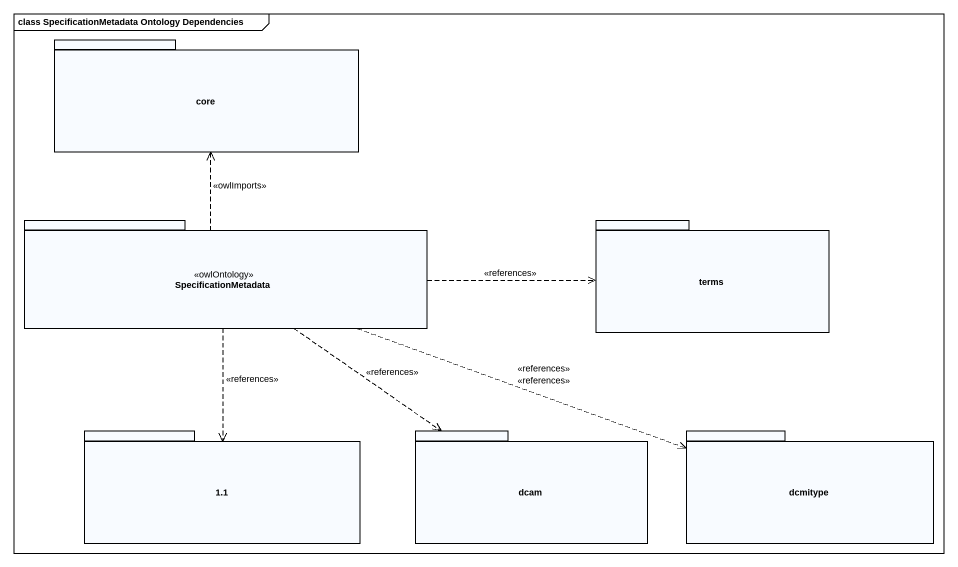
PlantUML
@startuml
mainframe class SpecificationMetadata Ontology Dependencies
package core {
}
package SpecificationMetadata <<owlOntology>> {
}
package terms {
}
package "1.1" as p1_1 {
}
package dcam {
}
package dcmitype {
}
SpecificationMetadata .up.> core : <<owlImports>>
SpecificationMetadata .right.> terms : <<references>>
SpecificationMetadata ..> p1_1 : <<references>>
SpecificationMetadata ..> dcam : <<references>>
SpecificationMetadata .right.> dcmitype : <<references>>
SpecificationMetadata .right.> dcmitype : <<references>>
@enduml
